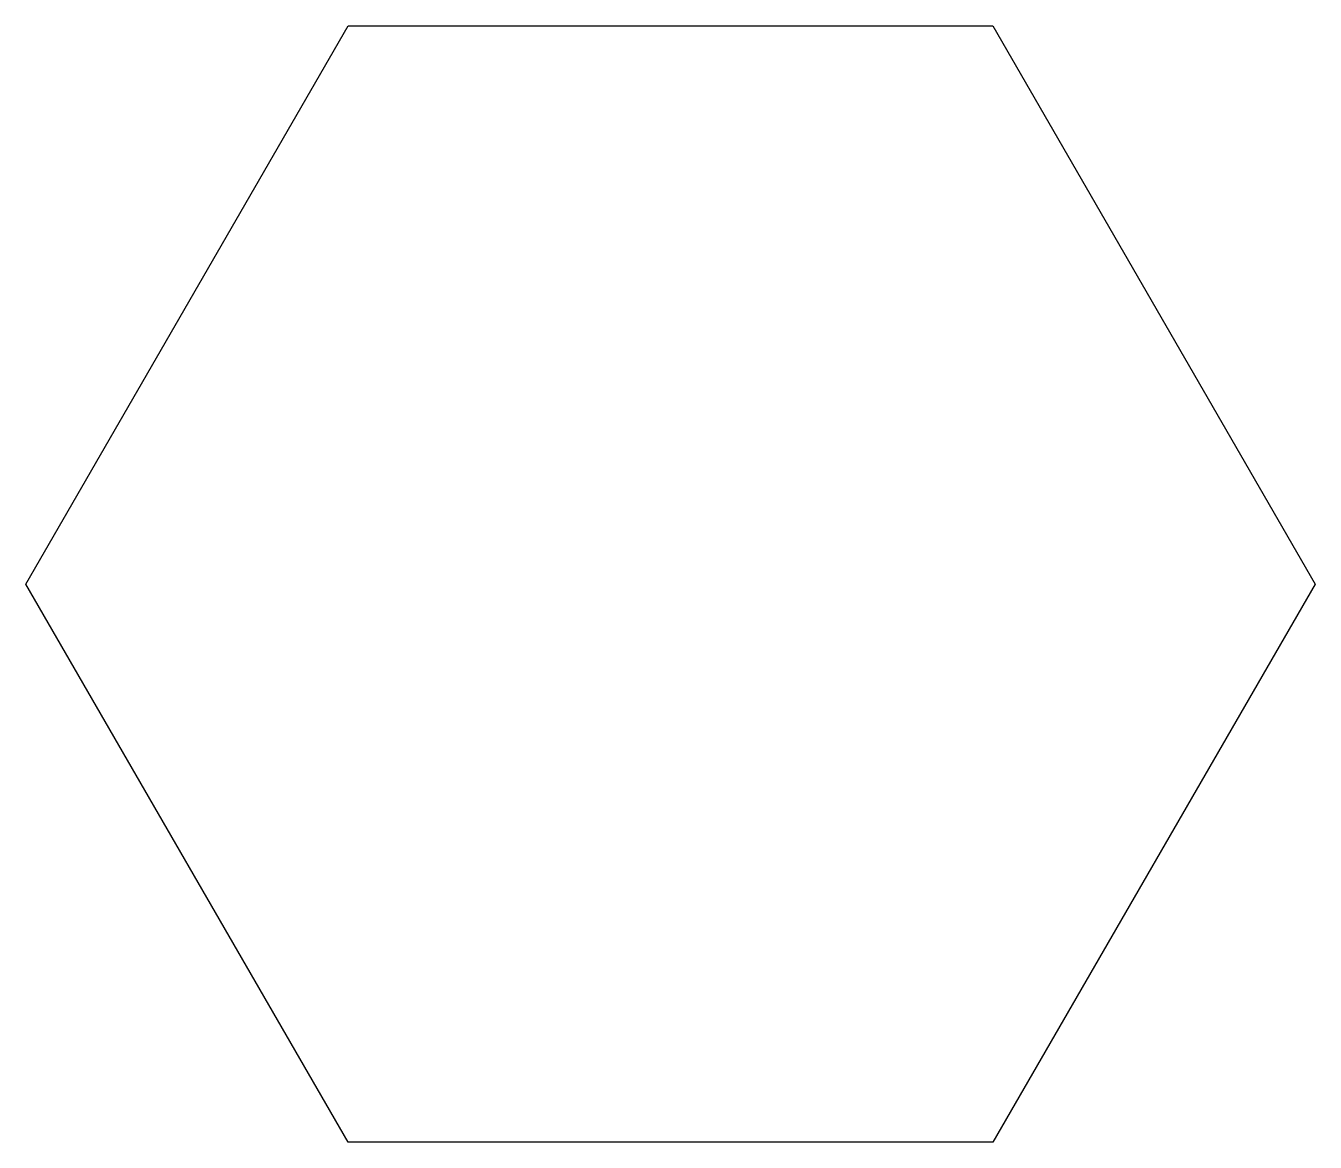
# Model space of a CAD drawing. Extents: x -0.4 to 24.8, y -21.8 to 0.
import ezdxf

# ---------------------------------------------------------------- set-up
doc = ezdxf.new("R2010")
doc.units = 0
doc.layers.add('LAYER_1', color=7, linetype='CONTINUOUS')

msp = doc.modelspace()

# ---------------------------------------------------------------- linework, layer by layer
at = {"layer": 'LAYER_1', "color": 250}
msp.add_lwpolyline([(18.536, 0.017), (24.833, -10.89), (18.536, -21.796), (5.942, -21.796), (-0.355, -10.89), (5.942, 0.017), (18.536, 0.017)], dxfattribs=at)

doc.saveas('drawing.dxf')
